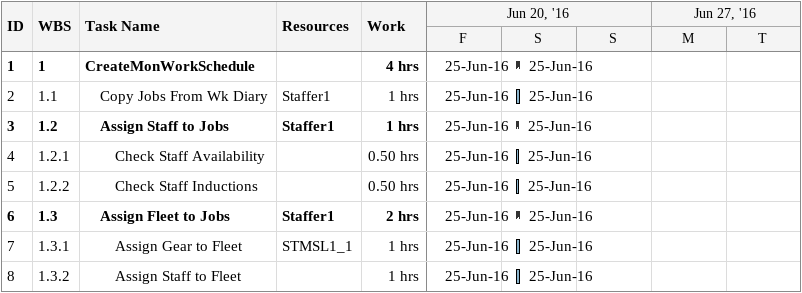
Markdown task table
| ID | WBS | Task | Start | Finish | Resources | Work (h) |
|---|---|---|---|---|---|---|
| 1 | 1 | **CreateMonWorkSchedule** | 2016-06-25 | 2016-06-25 |  | 4 |
| 2 | 1.1 | Copy Jobs From Wk Diary | 2016-06-25 | 2016-06-25 | Staffer1 | 1 |
| 3 | 1.2 | **Assign Staff to Jobs** | 2016-06-25 | 2016-06-25 | Staffer1 | 1 |
| 4 | 1.2.1 | Check Staff Availability | 2016-06-25 | 2016-06-25 |  | 0.50 |
| 5 | 1.2.2 | Check Staff Inductions | 2016-06-25 | 2016-06-25 |  | 0.50 |
| 6 | 1.3 | **Assign Fleet to Jobs** | 2016-06-25 | 2016-06-25 | Staffer1 | 2 |
| 7 | 1.3.1 | Assign Gear to Fleet | 2016-06-25 | 2016-06-25 | STMSL1_1 | 1 |
| 8 | 1.3.2 | Assign Staff to Fleet | 2016-06-25 | 2016-06-25 |  | 1 |
